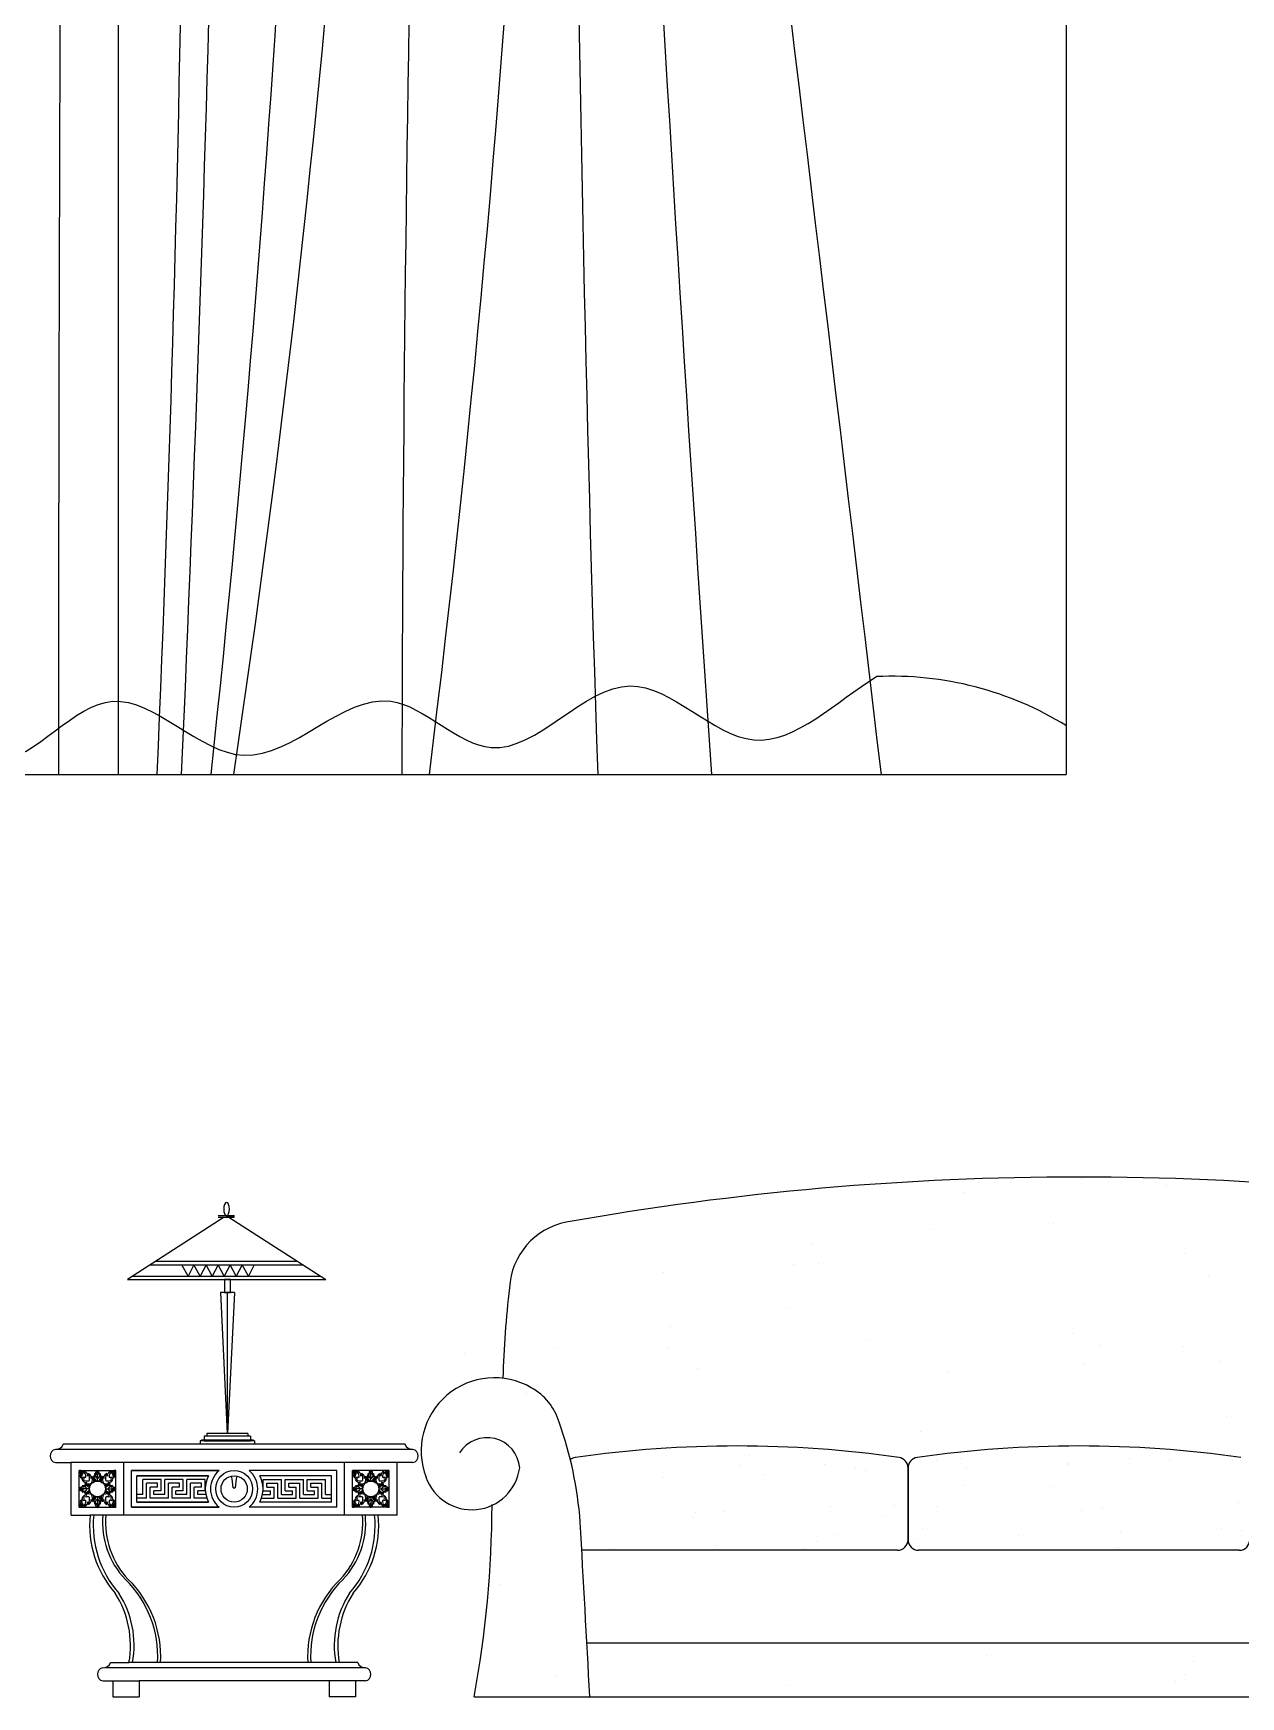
# Model space of a CAD drawing. Extents: x -42728 to 99010, y -18674 to 47645.
# Drawn here: x 69867 to 71073, y 33664 to 35324 of the extents above; entities that cross this region are included whole.
import ezdxf

# ---------------------------------------------------------------- set-up
doc = ezdxf.new("R2010")
doc.units = 0
doc.header["$LTSCALE"] = 100
doc.header["$MEASUREMENT"] = 0
doc.layers.get('0').update_dxf_attribs({"linetype": 'CONTINUOUS'})
for name, color, linetype in [('00-ELE', 2, 'CONTINUOUS'), ('1', 1, 'CONTINUOUS'), ('9', 9, 'CONTINUOUS'), ('LAYER1', 9, 'CONTINUOUS'), ('窗', 5, 'CONTINUOUS')]:
    doc.layers.add(name, color=color, linetype=linetype)

# ---------------------------------------------------------------- blocks, each defined once
blk = doc.blocks.new('A$C4197580F')
at = {"layer": '窗'}
for p in [(2078.3, 2214.2), (78.3, 0)]:
    blk.add_line(p, (2078.3, 0), dxfattribs=at)
at = {"layer": '窗', "color": 9}
blk.add_line((1131.3, 1828.4), (1131.3, 0), dxfattribs=at)
for centre, radius, start, end in [((46623.1, 1498.1), 45037.7, 179.10702, 181.90619), ((78240, 5264.7), 76696.9, 182.29009, 183.936068), ((-268144.4, -31921.6), 271918.2, 6.741728, 7.208747), ((-13911, 1909.5), 15471.5, 352.91033, 1.019), ((49809.2, -80.9), 48394.5, 177.53327, 179.90422), ((-12072.9, 1994.8), 13468.3, 351.48246, 359.76185), ((-16805.4, 1932.2), 18132.9, 353.88302, 359.87307), ((-42800.4, 1971.9), 44039.3, 357.43374, 359.84406), ((-31012.2, 1374), 32212, 357.55525, 0.82827), ((276169.5, -175.8), 275097.8, 179.583164, 179.963381), ((1904.2, -233.2), 331.3, 58.2852, 92.6789)]:
    blk.add_arc(centre, radius, start, end, dxfattribs=at)
blk.add_open_spline([(78.3, 0), (142.3, 29.9), (210.3, 61.7), (278.6, -17.7), (371.6, 120.8), (486.2, -58.8), (607.6, 126), (726.9, -54.5), (855.2, 130.5), (1002, -50.7), (1127, 127.1), (1261.3, -39.6), (1390.7, 123.7), (1516, -24), (1637.5, 145.6), (1766.6, -12.2), (1848.9, 73.7), (1888.7, 97.7)], degree=3, knots=[0, 0, 0, 0, 169.291272, 180.193349, 297.664623, 432.354539, 570.309681, 701.408893, 839.364035, 1010.096946, 1141.195985, 1282.988256, 1439.159239, 1549.580703, 1701.494917, 1836.184833, 1972.061389, 1972.061389, 1972.061389, 1972.061389], dxfattribs=at)
blk = doc.blocks.new('A$C266973EE')
at = {"layer": '00-ELE', "xscale": 0.5, "yscale": 0.5, "zscale": 0.5}
blk.add_blockref('A$C4197580F', (0, 0), dxfattribs=at)
blk = doc.blocks.new('*X1359')
at = {"color": 0}
for p, q in [((22088.7, 7568.3), (22088.7, 7568.3)), ((21479, 7530.3), (21479, 7530.3)), ((21864.4, 7542.9), (21864.4, 7542.9)), ((22249.7, 7555.5), (22249.7, 7555.5)), ((21800.9, 7471.1), (21800.9, 7471.1)), ((22035, 7484), (22035, 7484)), ((23052.6, 7470.1), (23052.6, 7470.1)), ((21574.6, 7442.8), (21574.6, 7442.8)), ((23018.8, 7433.3), (23018.8, 7433.3)), ((21540.9, 7406), (21540.9, 7406)), ((21587.9, 7406.8), (21587.9, 7406.8)), ((22285.2, 7425.5), (22285.2, 7425.5)), ((22784.1, 7410.6), (22784.1, 7410.6)), ((22845.2, 7405.7), (22845.2, 7405.7)), ((21293.7, 7390.8), (21293.7, 7390.8)), ((22330.3, 7383.9), (22330.3, 7383.9)), ((21534.1, 7322.4), (21534.1, 7322.4)), ((21307.4, 7286.7), (21307.4, 7286.7)), ((22456.7, 7285.8), (22456.7, 7285.8)), ((22842.1, 7298.4), (22842.1, 7298.4)), ((22858.9, 7301.6), (22858.9, 7301.6)), ((21087.1, 7245.2), (21087.1, 7245.2)), ((21300.6, 7248), (21300.6, 7248)), ((21686, 7260.6), (21686, 7260.6)), ((22071.4, 7273.2), (22071.4, 7273.2)), ((22125.8, 7251.5), (22125.8, 7251.5)), ((22283.3, 7249.1), (22283.3, 7249.1)), ((20915.3, 7235.4), (20915.3, 7235.4)), ((22092, 7214.7), (22092, 7214.7)), ((22351.7, 7221.3), (22351.7, 7221.3)), ((22836.4, 7234.2), (22836.4, 7234.2)), ((21358.4, 7206.9), (21358.4, 7206.9)), ((21836.7, 7199.5), (21836.7, 7199.5)), ((23037.7, 7184.2), (23037.7, 7184.2)), ((21033.3, 7160.9), (21033.3, 7160.9)), ((22365.4, 7117.2), (22365.4, 7117.2)), ((21782.4, 7087.6), (21782.4, 7087.6)), ((22590.7, 7107), (22590.7, 7107)), ((22677, 7060.2), (22677, 7060.2)), ((23027.1, 7057.2), (23027.1, 7057.2)), ((23194.3, 6832.1), (23194.3, 6832.1)), ((20982.8, 6797), (20982.8, 6797)), ((22422.5, 6682.9), (22422.5, 6682.9)), ((21907.6, 6661.1), (21907.6, 6661.1)), ((22301.3, 6650.3), (22301.3, 6650.3)), ((23092.6, 6645.7), (23092.6, 6645.7)), ((21088.2, 6622.4), (21088.2, 6622.4)), ((22267.6, 6613.4), (22267.6, 6613.4)), ((22284.4, 6626.3), (22284.4, 6626.3)), ((23011.9, 6633), (23011.9, 6633)), ((21534, 6605.7), (21534, 6605.7))]:
    blk.add_line(p, q, dxfattribs=at)
blk = doc.blocks.new('*X1358')
at = {"color": 0}
for p, q in [((21284.3, 7053.3), (21284.3, 7053.3)), ((22196.7, 7055.5), (22196.7, 7055.5)), ((21440.8, 7023.4), (21440.8, 7023.4)), ((21457.7, 7041.8), (21457.7, 7041.8)), ((21600.6, 7026), (21600.6, 7026)), ((21813, 7033.2), (21813, 7033.2)), ((21858.1, 7036.9), (21858.1, 7036.9)), ((22063, 7026.3), (22063, 7026.3)), ((22063.7, 7025.7), (22063.7, 7025.7)), ((22179.8, 7037), (22179.8, 7037)), ((22256.4, 7032), (22256.4, 7032)), ((22376.4, 7033.4), (22376.4, 7033.4)), ((22449.1, 7038.3), (22449.1, 7038.3)), ((22552, 7046.8), (22552, 7046.8)), ((22633.9, 7044.3), (22633.9, 7044.3)), ((22641.8, 7044.6), (22641.8, 7044.6)), ((22661.1, 7028.2), (22661.1, 7028.2)), ((22834.5, 7050.9), (22834.5, 7050.9)), ((22918.8, 7050.7), (22918.8, 7050.7)), ((21293, 7000.5), (21293, 7000.5)), ((21485.7, 7006.8), (21485.7, 7006.8)), ((21658.9, 7016.6), (21658.9, 7016.6)), ((21678.4, 7013.1), (21678.4, 7013.1)), ((21871, 7019.4), (21871, 7019.4)), ((22640.7, 6992.2), (22640.7, 6992.2)), ((23038.3, 6995.8), (23038.3, 6995.8)), ((21865, 6984.8), (21865, 6984.8)), ((22036.1, 6984.1), (22036.1, 6984.1)), ((22472.3, 6959.8), (22472.3, 6959.8)), ((22814.8, 6957.2), (22814.8, 6957.2)), ((21353.8, 6933.8), (21353.8, 6933.8)), ((21408.4, 6935.8), (21408.4, 6935.8)), ((21611.3, 6944.7), (21611.3, 6944.7)), ((21716.4, 6927.7), (21716.4, 6927.7)), ((21733.3, 6946.2), (21733.3, 6946.2)), ((21812.6, 6945.5), (21812.6, 6945.5)), ((22088.6, 6937.5), (22088.6, 6937.5)), ((22129.6, 6941.2), (22129.6, 6941.2)), ((22387.1, 6952.1), (22387.1, 6952.1)), ((22410.7, 6947.5), (22410.7, 6947.5)), ((22455.4, 6941.4), (22455.4, 6941.4)), ((22827.6, 6951.2), (22827.6, 6951.2)), ((22905.4, 6948.6), (22905.4, 6948.6)), ((21349.6, 6923.8), (21349.6, 6923.8)), ((21785.7, 6903.4), (21785.7, 6903.4)), ((22162.7, 6896.8), (22162.7, 6896.8)), ((22355.3, 6903.1), (22355.3, 6903.1)), ((22393.9, 6900), (22393.9, 6900)), ((22548, 6909.4), (22548, 6909.4)), ((22740.7, 6915.7), (22740.7, 6915.7)), ((22787.9, 6915), (22787.9, 6915)), ((22933.4, 6922), (22933.4, 6922)), ((21199.2, 6865.3), (21199.2, 6865.3)), ((21391.9, 6871.6), (21391.9, 6871.6)), ((21562.1, 6864.8), (21562.1, 6864.8)), ((21584.6, 6877.9), (21584.6, 6877.9)), ((21618.2, 6892.6), (21618.2, 6892.6)), ((21777.3, 6884.2), (21777.3, 6884.2)), ((21970, 6890.5), (21970, 6890.5)), ((22160.2, 6866.7), (22160.2, 6866.7)), ((22564.4, 6876.4), (22564.4, 6876.4)), ((22747.8, 6864.2), (22747.8, 6864.2)), ((22916.1, 6867.3), (22916.1, 6867.3))]:
    blk.add_line(p, q, dxfattribs=at)
blk = doc.blocks.new('A$C65A63FE2')
at = {"color": 1}
for p, q in [((184, 431.6), (0, 313)), ((203.1, 434.5), (172.5, 434.5)), ((172.5, 431.6), (203.1, 431.6)), ((188.4, 434.5), (203.2, 434.5)), ((192.9, 431.6), (376.9, 313)), ((203.1, 431.6), (203.1, 434.5)), ((54.5, 348.1), (322.4, 348.1)), ((9.8, 319.3), (367.1, 319.3)), ((43.3, 340.9), (333.6, 340.9)), ((0, 313), (376.9, 313)), ((203.2, 288.7), (176.7, 288.7)), ((176.7, 288.7), (189.6, 20.3)), ((190, 20.3), (190, 288.7)), ((203.2, 288.7), (190.4, 20.3)), ((145.9, 6.4), (138.2, 6.4)), ((138.2, 6.4), (138.2, 0)), ((140.7, 8.4), (140.7, 6.4)), ((140.7, 8.4), (238.8, 8.4)), ((145.9, 15.4), (145.9, 8.4)), ((234.1, 15.4), (145.9, 15.4)), ((145.9, 6.4), (234.1, 6.4)), ((150.9, 20.3), (150.9, 15.4)), ((229.1, 20.3), (150.9, 20.3)), ((229.1, 20.3), (229.1, 15.4)), ((234.1, 15.4), (234.1, 8.4)), ((241.7, 6.4), (234.1, 6.4)), ((238.8, 8.4), (238.8, 6.4)), ((238.8, 8.4), (238.8, 8.4)), ((241.7, 6.4), (241.7, 0))]:
    blk.add_line(p, q, dxfattribs=at)
blk.add_lwpolyline([(196.1, 313), (184.4, 313), (184.4, 288.7), (196.1, 288.7)], close=True, dxfattribs=at)
at = {"color": 1, "extrusion": (0, 0, -1)}
blk.add_ellipse((188.4, 447.1), major_axis=(0, -12.6), ratio=0.428964, dxfattribs=at)
at = {"layer": 'LAYER1', "color": 5}
for p, q in [((115.3, 319.3), (103.5, 340.9)), ((126.4, 340.9), (115.3, 319.3)), ((138.2, 319.3), (126.4, 340.9)), ((149.3, 340.9), (138.2, 319.3)), ((149.3, 340.9), (138.2, 319.3)), ((161.1, 319.3), (149.3, 340.9)), ((161.1, 319.3), (149.3, 340.9)), ((172.2, 340.9), (161.1, 319.3)), ((172.2, 340.9), (161.1, 319.3)), ((184, 319.3), (172.2, 340.9)), ((184, 319.3), (172.2, 340.9)), ((195.1, 340.9), (184, 319.3)), ((206.9, 319.3), (195.1, 340.9)), ((218, 340.9), (206.9, 319.3)), ((229.8, 319.3), (218, 340.9)), ((240.9, 340.9), (229.8, 319.3))]:
    blk.add_line(p, q, dxfattribs=at)
blk = doc.blocks.new('A$C1F4B1D5F')
at = {"color": 252}
for p, q in [((348.7, 470.1), (8.7, 470.1)), ((348.7, 445.1), (38.7, 445.1)), ((138.7, 345.1), (138.7, 445.1)), ((688, 470.1), (348.7, 470.1)), ((658.7, 445.1), (348.7, 445.1)), ((558.7, 345.1), (558.7, 445.1)), ((53.7, 430.1), (123.7, 430.1)), ((53.7, 360.1), (53.7, 430.1)), ((88.7, 410.1), (88.7, 430.1)), ((123.7, 360.1), (123.7, 430.1)), ((153.7, 360.1), (153.7, 430.1)), ((320.4, 430.1), (153.7, 430.1)), ((153.7, 430.1), (320.4, 430.1)), ((163.7, 370.1), (163.7, 420.1)), ((299.7, 420.1), (163.7, 420.1)), ((163.7, 420.1), (299.7, 420.1)), ((209.7, 412.9), (174.7, 412.9)), ((209.7, 412.9), (174.7, 412.9)), ((174.7, 384.4), (174.7, 412.9)), ((209.7, 391.5), (209.7, 412.9)), ((209.7, 391.5), (209.7, 412.9)), ((216.8, 384.4), (216.8, 412.9)), ((251.8, 412.9), (216.8, 412.9)), ((251.8, 412.9), (216.8, 412.9)), ((216.8, 384.4), (216.8, 412.9)), ((251.8, 391.5), (251.8, 412.9)), ((251.8, 391.5), (251.8, 412.9)), ((258.8, 384.4), (258.8, 412.9)), ((258.8, 384.4), (258.8, 412.9)), ((293.8, 412.9), (258.8, 412.9)), ((293.8, 412.9), (258.8, 412.9)), ((293.8, 391.5), (293.8, 412.9)), ((293.8, 391.5), (293.8, 412.9)), ((543.7, 430.1), (377, 430.1)), ((533.7, 420.1), (397.7, 420.1)), ((403.6, 391.5), (403.6, 412.9)), ((403.6, 412.9), (438.6, 412.9)), ((438.6, 384.4), (438.6, 412.9)), ((445.6, 412.9), (480.6, 412.9)), ((445.6, 391.5), (445.6, 412.9)), ((480.6, 384.4), (480.6, 412.9)), ((487.7, 412.9), (522.7, 412.9)), ((487.7, 391.5), (487.7, 412.9)), ((522.7, 384.4), (522.7, 412.9)), ((533.7, 370.1), (533.7, 420.1)), ((543.7, 360.1), (543.7, 430.1)), ((573.7, 360.1), (573.7, 430.1)), ((643.7, 430.1), (573.7, 430.1)), ((608.7, 410.1), (608.7, 430.1)), ((643.7, 360.1), (643.7, 430.1)), ((73.7, 395.1), (53.7, 395.1)), ((88.7, 380.1), (88.7, 360.1)), ((103.7, 395.1), (123.7, 395.1)), ((111.7, 384.4), (111.7, 391.5)), ((153.7, 384.4), (153.7, 391.5)), ((174.7, 384.4), (163.7, 384.4)), ((202.7, 405.8), (181.7, 405.8)), ((202.7, 405.8), (181.7, 405.8)), ((181.7, 377.2), (181.7, 405.8)), ((188.7, 377.2), (188.7, 398.6)), ((202.7, 398.6), (188.7, 398.6)), ((188.7, 377.2), (188.7, 398.6)), ((202.7, 398.6), (188.7, 398.6)), ((195.7, 384.4), (195.7, 391.5)), ((209.7, 391.5), (195.7, 391.5)), ((209.7, 391.5), (195.7, 391.5)), ((195.7, 384.4), (195.7, 391.5)), ((216.7, 384.4), (195.7, 384.4)), ((216.7, 384.4), (195.7, 384.4)), ((202.7, 398.6), (202.7, 405.8)), ((202.7, 398.6), (202.7, 405.8)), ((244.8, 405.8), (223.8, 405.8)), ((223.8, 377.2), (223.8, 405.8)), ((244.8, 405.8), (223.8, 405.8)), ((223.8, 377.2), (223.8, 405.8)), ((244.8, 398.6), (230.8, 398.6)), ((230.8, 377.2), (230.8, 398.6)), ((244.8, 398.6), (230.8, 398.6)), ((230.8, 377.2), (230.8, 398.6)), ((237.8, 384.4), (237.8, 391.5)), ((251.8, 391.5), (237.8, 391.5)), ((251.8, 391.5), (237.8, 391.5)), ((237.8, 384.4), (237.8, 391.5)), ((258.8, 384.4), (237.8, 384.4)), ((258.8, 384.4), (237.8, 384.4)), ((244.8, 398.6), (244.8, 405.8)), ((244.8, 398.6), (244.8, 405.8)), ((265.8, 377.2), (265.8, 405.8)), ((265.8, 377.2), (265.8, 405.8)), ((286.8, 405.8), (265.8, 405.8)), ((286.8, 405.8), (265.8, 405.8)), ((272.8, 377.2), (272.8, 398.6)), ((272.8, 377.2), (272.8, 398.6)), ((286.8, 398.6), (272.8, 398.6)), ((286.8, 398.6), (272.8, 398.6)), ((279.8, 384.4), (279.8, 391.5)), ((279.8, 384.4), (279.8, 391.5)), ((293.8, 391.5), (279.8, 391.5)), ((293.8, 391.5), (279.8, 391.5)), ((294.8, 384.4), (279.8, 384.4)), ((294.8, 384.4), (279.8, 384.4)), ((286.8, 398.6), (286.8, 405.8)), ((286.8, 398.6), (286.8, 405.8)), ((350.7, 396.8), (346.8, 396.8)), ((402.7, 384.4), (417.6, 384.4)), ((403.6, 391.5), (417.6, 391.5)), ((410.6, 405.8), (431.6, 405.8)), ((410.6, 398.6), (410.6, 405.8)), ((410.6, 398.6), (424.6, 398.6)), ((417.6, 384.4), (417.6, 391.5)), ((424.6, 377.2), (424.6, 398.6)), ((431.6, 377.2), (431.6, 405.8)), ((438.6, 384.4), (459.6, 384.4)), ((445.6, 391.5), (459.6, 391.5)), ((452.6, 405.8), (473.6, 405.8)), ((452.6, 398.6), (452.6, 405.8)), ((452.6, 398.6), (466.6, 398.6)), ((459.6, 384.4), (459.6, 391.5)), ((466.6, 377.2), (466.6, 398.6)), ((473.6, 377.2), (473.6, 405.8)), ((480.7, 384.4), (501.7, 384.4)), ((487.7, 391.5), (501.7, 391.5)), ((494.7, 398.6), (494.7, 405.8)), ((494.7, 405.8), (515.7, 405.8)), ((494.7, 398.6), (508.7, 398.6)), ((501.7, 384.4), (501.7, 391.5)), ((508.7, 377.2), (508.7, 398.6)), ((515.7, 377.2), (515.7, 405.8)), ((522.7, 384.4), (533.7, 384.4)), ((543.7, 384.4), (543.7, 391.5)), ((593.7, 395.1), (573.7, 395.1)), ((585.7, 384.4), (585.7, 391.5)), ((608.7, 380.1), (608.7, 360.1)), ((623.7, 395.1), (643.7, 395.1)), ((53.7, 360.1), (123.7, 360.1)), ((320.4, 360.1), (153.7, 360.1)), ((153.7, 360.1), (320.4, 360.1)), ((181.7, 377.2), (163.7, 377.2)), ((299.7, 370.1), (163.7, 370.1)), ((163.7, 370.1), (299.7, 370.1)), ((223.8, 377.2), (188.7, 377.2)), ((223.8, 377.2), (188.7, 377.2)), ((265.8, 377.2), (230.8, 377.2)), ((265.8, 377.2), (230.8, 377.2)), ((296.7, 377.2), (272.8, 377.2)), ((296.7, 377.2), (272.8, 377.2)), ((543.7, 360.1), (377, 360.1)), ((533.7, 370.1), (397.7, 370.1)), ((400.7, 377.2), (424.6, 377.2)), ((431.6, 377.2), (466.6, 377.2)), ((473.6, 377.2), (508.7, 377.2)), ((515.7, 377.2), (533.7, 377.2)), ((643.7, 360.1), (573.7, 360.1)), ((348.7, 345.1), (74.7, 345.1)), ((622.8, 345.1), (348.7, 345.1)), ((548.7, 65), (148.7, 65)), ((598, 55.1), (104.4, 55.1)), ((117.8, 30), (167.8, 30)), ((579.6, 30), (529.6, 30))]:
    blk.add_line(p, q, dxfattribs=at)
for centre, radius in [((348.7, 395.1), 35), ((348.7, 395.1), 25), ((88.7, 395.1), 15), ((608.7, 395.1), 15)]:
    blk.add_circle(centre, radius, dxfattribs=at)
for centre, radius, start, end in [((54.9, 421.1), 9.09, 20.598, 97.3622), ((62.7, 428.9), 9.09, 172.6378, 249.402), ((62.7, 432.2), 9.27, 206.1814, 257.3522), ((59.6, 405.4), 15, 90.1406, 106.8633), ((63.9, 423.5), 9.48, 203.5558, 271.853), ((51.6, 421.1), 9.27, 12.6478, 63.8186), ((65.3, 437.1), 19.8, 244.5722, 273.0654), ((64.8, 397.7), 16.3, 92.0657, 110.0602), ((67.6, 415.7), 8.8, 197.0197, 277.158), ((70.3, 437.5), 27.3, 248.4867, 275.422), ((78.4, 424.2), 15, 163.1367, 179.8594), ((60.3, 419.9), 9.48, 358.147, 66.4442), ((46.7, 418.4), 19.8, 356.9346, 25.4278), ((86.1, 419), 16.3, 159.9398, 177.9343), ((68.1, 416.2), 8.8, 352.842, 72.9803), ((46.3, 413.5), 27.3, 354.578, 21.5133), ((82.1, 414.7), 5.28, 126.7837, 175.8865), ((66.7, 413.3), 12.7, 331.4458, 13.9345), ((70, 411.2), 11.9, 345.3437, 40.6976), ((91.1, 416.6), 9.93, 162.4816, 226.9197), ((81, 416.1), 3.59, 34.8775, 79.65), ((96.3, 421.7), 14.8, 194.2296, 230.7004), ((89.7, 421.9), 6.95, 160.8608, 213.029), ((78, 417.6), 8.42, 27.0864, 52.3381), ((95.8, 425.2), 12.6, 193.885, 231.3411), ((91.2, 424.2), 6.36, 113.0153, 206.3907), ((94.2, 426.5), 7.14, 166.0434, 219.8659), ((86.2, 424.2), 6.36, 333.6093, 66.9847), ((83.2, 426.5), 7.14, 320.1341, 13.9566), ((81.7, 425.2), 12.6, 308.6589, 346.115), ((81.2, 421.7), 14.8, 309.2996, 345.7704), ((99.4, 417.6), 8.42, 127.6619, 152.9136), ((86.4, 416.6), 9.93, 313.0803, 17.5184), ((87.7, 421.9), 6.95, 326.971, 19.1392), ((96.5, 416.1), 3.59, 100.35, 145.1225), ((107.5, 411.2), 11.9, 139.3024, 194.6563), ((110.8, 413.3), 12.7, 166.0655, 208.5542), ((95.3, 414.7), 5.28, 4.1135, 53.2163), ((109.3, 416.2), 8.8, 107.0197, 187.158), ((131.1, 413.5), 27.3, 158.4867, 185.422), ((107.2, 437.5), 27.3, 264.578, 291.5133), ((91.4, 419), 16.3, 2.0657, 20.0602), ((117.2, 419.9), 9.48, 113.5558, 181.853), ((109.8, 415.7), 8.8, 262.842, 342.9803), ((130.8, 418.4), 19.8, 154.5722, 183.0654), ((112.1, 437.1), 19.8, 266.9346, 295.4278), ((113.5, 423.5), 9.48, 268.147, 336.4442), ((112.6, 397.7), 16.3, 69.9398, 87.9343), ((99, 424.2), 15, 0.1406, 16.8633), ((122.6, 421.1), 9.09, 82.6378, 159.402), ((125.8, 421.1), 9.27, 116.1814, 167.3522), ((114.7, 432.2), 9.27, 282.6478, 333.8186), ((114.7, 428.9), 9.09, 290.598, 7.3622), ((117.9, 405.4), 15, 73.1367, 89.8594), ((348.7, 395.1), 55, 152.9643, 207.0357), ((348.7, 395.1), 55, 152.9643, 207.0357), ((348.7, 395.1), 45, 128.9424, 231.0576), ((348.7, 395.1), 45, 128.9424, 231.0576), ((247.1, 394.3), 99.7, 1.4421, 14.6529), ((450.4, 394.3), 99.7, 165.3471, 178.5579), ((348.7, 395.1), 45, 308.9424, 51.0576), ((348.7, 395.1), 55, 332.9643, 27.0357), ((582.7, 428.9), 9.09, 172.6378, 249.402), ((574.9, 421.1), 9.09, 20.598, 97.3622), ((582.7, 432.2), 9.27, 206.1814, 257.3522), ((579.6, 405.4), 15, 90.1406, 106.8633), ((583.9, 423.5), 9.48, 203.5558, 271.853), ((571.6, 421.1), 9.27, 12.6478, 63.8186), ((585.3, 437.1), 19.8, 244.5722, 273.0654), ((584.8, 397.7), 16.3, 92.0657, 110.0602), ((587.6, 415.7), 8.8, 197.0197, 277.158), ((590.3, 437.5), 27.3, 248.4867, 275.422), ((598.4, 424.2), 15, 163.1367, 179.8594), ((580.3, 419.9), 9.48, 358.147, 66.4442), ((566.7, 418.4), 19.8, 356.9346, 25.4278), ((606.1, 419), 16.3, 159.9398, 177.9343), ((588.1, 416.2), 8.8, 352.842, 72.9803), ((566.3, 413.5), 27.3, 354.578, 21.5133), ((602.1, 414.7), 5.28, 126.7837, 175.8865), ((586.7, 413.3), 12.7, 331.4458, 13.9345), ((590, 411.2), 11.9, 345.3437, 40.6976), ((611.1, 416.6), 9.93, 162.4816, 226.9197), ((601, 416.1), 3.59, 34.8775, 79.65), ((616.3, 421.7), 14.8, 194.2296, 230.7004), ((609.7, 421.9), 6.95, 160.8608, 213.029), ((598, 417.6), 8.42, 27.0864, 52.3381), ((615.8, 425.2), 12.6, 193.885, 231.3411), ((611.2, 424.2), 6.36, 113.0153, 206.3907), ((614.2, 426.5), 7.14, 166.0434, 219.8659), ((606.2, 424.2), 6.36, 333.6093, 66.9847), ((603.2, 426.5), 7.14, 320.1341, 13.9566), ((601.7, 425.2), 12.6, 308.6589, 346.115), ((601.2, 421.7), 14.8, 309.2996, 345.7704), ((619.4, 417.6), 8.42, 127.6619, 152.9136), ((606.4, 416.6), 9.93, 313.0803, 17.5184), ((607.7, 421.9), 6.95, 326.971, 19.1392), ((616.5, 416.1), 3.59, 100.35, 145.1225), ((627.5, 411.2), 11.9, 139.3024, 194.6563), ((630.8, 413.3), 12.7, 166.0655, 208.5542), ((615.3, 414.7), 5.28, 4.1135, 53.2163), ((629.3, 416.2), 8.8, 107.0197, 187.158), ((651.1, 413.5), 27.3, 158.4867, 185.422), ((627.2, 437.5), 27.3, 264.578, 291.5133), ((611.4, 419), 16.3, 2.0657, 20.0602), ((637.2, 419.9), 9.48, 113.5558, 181.853), ((629.8, 415.7), 8.8, 262.842, 342.9803), ((650.8, 418.4), 19.8, 154.5722, 183.0654), ((632.1, 437.1), 19.8, 266.9346, 295.4278), ((633.5, 423.5), 9.48, 268.147, 336.4442), ((632.6, 397.7), 16.3, 69.9398, 87.9343), ((619, 424.2), 15, 0.1406, 16.8633), ((642.6, 421.1), 9.09, 82.6378, 159.402), ((645.8, 421.1), 9.27, 116.1814, 167.3522), ((634.7, 432.2), 9.27, 282.6478, 333.8186), ((634.7, 428.9), 9.09, 290.598, 7.3622), ((637.9, 405.4), 15, 73.1367, 89.8594), ((59.6, 392.6), 6.36, 63.6093, 156.9847), ((59.6, 397.6), 6.36, 203.0153, 296.3907), ((57.3, 389.6), 7.14, 50.1341, 103.9566), ((57.3, 400.5), 7.14, 256.0434, 309.8659), ((67.6, 374.5), 8.8, 82.842, 162.9803), ((61.9, 394.1), 6.95, 56.971, 109.1392), ((66.2, 405.8), 8.42, 217.6619, 242.9136), ((66.2, 384.4), 8.42, 117.0864, 142.3381), ((61.9, 396.1), 6.95, 250.8608, 303.029), ((70.3, 352.7), 27.3, 84.578, 111.5133), ((58.6, 388), 12.6, 38.6589, 76.115), ((58.6, 402.1), 12.6, 283.885, 321.3411), ((67.1, 392.7), 9.93, 43.0803, 107.5184), ((67.7, 402.8), 3.59, 190.35, 235.1225), ((67.1, 397.4), 9.93, 252.4816, 316.9197), ((67.7, 387.3), 3.59, 124.8775, 169.65), ((69.1, 401.7), 5.28, 94.1135, 143.2163), ((72.6, 413.8), 11.9, 229.3024, 284.6563), ((72.6, 376.3), 11.9, 75.3437, 130.6976), ((69.1, 388.5), 5.28, 216.7837, 265.8865), ((62.1, 387.5), 14.8, 39.2996, 75.7704), ((62.1, 402.6), 14.8, 284.2296, 320.7004), ((70.5, 417.1), 12.7, 256.0655, 298.5542), ((70.5, 373), 12.7, 61.4458, 103.9345), ((66.7, 376.8), 12.7, 346.0655, 28.5542), ((70, 378.9), 11.9, 319.3024, 14.6563), ((91.1, 373.5), 9.93, 133.0803, 197.5184), ((96.3, 368.5), 14.8, 129.2996, 165.7704), ((81.2, 368.5), 14.8, 14.2296, 50.7004), ((86.4, 373.5), 9.93, 342.4816, 46.9197), ((107.5, 378.9), 11.9, 165.3437, 220.6976), ((110.8, 376.8), 12.7, 151.4458, 193.9345), ((107, 417.1), 12.7, 241.4458, 283.9345), ((107, 373), 12.7, 76.0655, 118.5542), ((104.8, 413.8), 11.9, 255.3437, 310.6976), ((104.8, 376.3), 11.9, 49.3024, 104.6563), ((110.3, 392.7), 9.93, 72.4816, 136.9197), ((110.3, 397.4), 9.93, 223.0803, 287.5184), ((115.3, 387.5), 14.8, 104.2296, 140.7004), ((115.3, 402.6), 14.8, 219.2996, 255.7704), ((107.2, 352.7), 27.3, 68.4867, 95.422), ((108.4, 401.7), 5.28, 36.7837, 85.8865), ((108.4, 388.5), 5.28, 274.1135, 323.2163), ((109.8, 374.5), 8.8, 17.0197, 97.158), ((118.8, 388), 12.6, 103.885, 141.3411), ((118.8, 402.1), 12.6, 218.6589, 256.115), ((109.8, 402.8), 3.59, 304.8775, 349.65), ((115.6, 394.1), 6.95, 70.8608, 123.029), ((115.6, 396.1), 6.95, 236.971, 289.1392), ((109.8, 387.3), 3.59, 10.35, 55.1225), ((111.2, 405.8), 8.42, 297.0864, 322.3381), ((117.9, 392.6), 6.36, 23.0153, 116.3907), ((117.9, 397.6), 6.36, 243.6093, 336.9847), ((111.2, 384.4), 8.42, 37.6619, 62.9136), ((120.2, 389.6), 7.14, 76.0434, 129.8659), ((120.2, 400.5), 7.14, 230.1341, 283.9566), ((579.6, 392.6), 6.36, 63.6093, 156.9847), ((579.6, 397.6), 6.36, 203.0153, 296.3907), ((577.3, 389.6), 7.14, 50.1341, 103.9566), ((577.3, 400.5), 7.14, 256.0434, 309.8659), ((587.6, 374.5), 8.8, 82.842, 162.9803), ((581.9, 394.1), 6.95, 56.971, 109.1392), ((586.2, 405.8), 8.42, 217.6619, 242.9136), ((586.2, 384.4), 8.42, 117.0864, 142.3381), ((581.9, 396.1), 6.95, 250.8608, 303.029), ((590.3, 352.7), 27.3, 84.578, 111.5133), ((578.6, 388), 12.6, 38.6589, 76.115), ((578.6, 402.1), 12.6, 283.885, 321.3411), ((587.1, 392.7), 9.93, 43.0803, 107.5184), ((587.7, 402.8), 3.59, 190.35, 235.1225), ((587.1, 397.4), 9.93, 252.4816, 316.9197), ((587.7, 387.3), 3.59, 124.8775, 169.65), ((589.1, 401.7), 5.28, 94.1135, 143.2163), ((592.6, 413.8), 11.9, 229.3024, 284.6563), ((592.6, 376.3), 11.9, 75.3437, 130.6976), ((589.1, 388.5), 5.28, 216.7837, 265.8865), ((582.1, 387.5), 14.8, 39.2996, 75.7704), ((582.1, 402.6), 14.8, 284.2296, 320.7004), ((590.5, 417.1), 12.7, 256.0655, 298.5542), ((590.5, 373), 12.7, 61.4458, 103.9345), ((586.7, 376.8), 12.7, 346.0655, 28.5542), ((590, 378.9), 11.9, 319.3024, 14.6563), ((611.1, 373.5), 9.93, 133.0803, 197.5184), ((616.3, 368.5), 14.8, 129.2996, 165.7704), ((601.2, 368.5), 14.8, 14.2296, 50.7004), ((606.4, 373.5), 9.93, 342.4816, 46.9197), ((627.5, 378.9), 11.9, 165.3437, 220.6976), ((630.8, 376.8), 12.7, 151.4458, 193.9345), ((627, 417.1), 12.7, 241.4458, 283.9345), ((627, 373), 12.7, 76.0655, 118.5542), ((624.8, 413.8), 11.9, 255.3437, 310.6976), ((624.8, 376.3), 11.9, 49.3024, 104.6563), ((630.3, 392.7), 9.93, 72.4816, 136.9197), ((630.3, 397.4), 9.93, 223.0803, 287.5184), ((635.3, 387.5), 14.8, 104.2296, 140.7004), ((635.3, 402.6), 14.8, 219.2996, 255.7704), ((627.2, 352.7), 27.3, 68.4867, 95.422), ((628.4, 401.7), 5.28, 36.7837, 85.8865), ((628.4, 388.5), 5.28, 274.1135, 323.2163), ((629.8, 374.5), 8.8, 17.0197, 97.158), ((638.8, 388), 12.6, 103.885, 141.3411), ((638.8, 402.1), 12.6, 218.6589, 256.115), ((629.8, 402.8), 3.59, 304.8775, 349.65), ((635.6, 394.1), 6.95, 70.8608, 123.029), ((635.6, 396.1), 6.95, 236.971, 289.1392), ((629.8, 387.3), 3.59, 10.35, 55.1225), ((631.2, 405.8), 8.42, 297.0864, 322.3381), ((637.9, 392.6), 6.36, 23.0153, 116.3907), ((637.9, 397.6), 6.36, 243.6093, 336.9847), ((631.2, 384.4), 8.42, 37.6619, 62.9136), ((640.2, 389.6), 7.14, 76.0434, 129.8659), ((640.2, 400.5), 7.14, 230.1341, 283.9566), ((62.7, 361.2), 9.09, 110.598, 187.3622), ((54.9, 369.1), 9.09, 262.6378, 339.402), ((62.7, 358), 9.27, 102.6478, 153.8186), ((63.9, 366.6), 9.48, 88.147, 156.4442), ((59.6, 384.7), 15, 253.1367, 269.8594), ((51.6, 369.1), 9.27, 296.1814, 347.3522), ((65.3, 353), 19.8, 86.9346, 115.4278), ((64.8, 392.4), 16.3, 249.9398, 267.9343), ((78.4, 365.9), 15, 180.1406, 196.8633), ((60.3, 370.3), 9.48, 293.5558, 1.853), ((46.7, 371.7), 19.8, 334.5722, 3.0654), ((86.1, 371.2), 16.3, 182.0657, 200.0602), ((68.1, 374), 8.8, 287.0197, 7.158), ((46.3, 376.6), 27.3, 338.4867, 5.422), ((82.1, 375.4), 5.28, 184.1135, 233.2163), ((81, 374), 3.59, 280.35, 325.1225), ((89.7, 368.2), 6.95, 146.971, 199.1392), ((78, 372.6), 8.42, 307.6619, 332.9136), ((95.8, 365), 12.6, 128.6589, 166.115), ((91.2, 365.9), 6.36, 153.6093, 246.9847), ((94.2, 363.6), 7.14, 140.1341, 193.9566), ((86.2, 365.9), 6.36, 293.0153, 26.3907), ((83.2, 363.6), 7.14, 346.0434, 39.8659), ((81.7, 365), 12.6, 13.885, 51.3411), ((99.4, 372.6), 8.42, 207.0864, 232.3381), ((96.5, 374), 3.59, 214.8775, 259.65), ((87.7, 368.2), 6.95, 340.8608, 33.029), ((95.3, 375.4), 5.28, 306.7837, 355.8865), ((109.3, 374), 8.8, 172.842, 252.9803), ((131.1, 376.6), 27.3, 174.578, 201.5133), ((91.4, 371.2), 16.3, 339.9398, 357.9343), ((117.2, 370.3), 9.48, 178.147, 246.4442), ((112.1, 353), 19.8, 64.5722, 93.0654), ((130.8, 371.7), 19.8, 176.9346, 205.4278), ((112.6, 392.4), 16.3, 272.0657, 290.0602), ((113.5, 366.6), 9.48, 23.5558, 91.853), ((99, 365.9), 15, 343.1367, 359.8594), ((122.6, 369.1), 9.09, 200.598, 277.3622), ((125.8, 369.1), 9.27, 192.6478, 243.8186), ((114.7, 358), 9.27, 26.1814, 77.3522), ((117.9, 384.7), 15, 270.1406, 286.8633), ((114.7, 361.2), 9.09, 352.6378, 69.402), ((582.7, 361.2), 9.09, 110.598, 187.3622), ((574.9, 369.1), 9.09, 262.6378, 339.402), ((582.7, 358), 9.27, 102.6478, 153.8186), ((583.9, 366.6), 9.48, 88.147, 156.4442), ((579.6, 384.7), 15, 253.1367, 269.8594), ((571.6, 369.1), 9.27, 296.1814, 347.3522), ((585.3, 353), 19.8, 86.9346, 115.4278), ((584.8, 392.4), 16.3, 249.9398, 267.9343), ((598.4, 365.9), 15, 180.1406, 196.8633), ((580.3, 370.3), 9.48, 293.5558, 1.853), ((566.7, 371.7), 19.8, 334.5722, 3.0654), ((606.1, 371.2), 16.3, 182.0657, 200.0602), ((588.1, 374), 8.8, 287.0197, 7.158), ((566.3, 376.6), 27.3, 338.4867, 5.422), ((602.1, 375.4), 5.28, 184.1135, 233.2163), ((601, 374), 3.59, 280.35, 325.1225), ((609.7, 368.2), 6.95, 146.971, 199.1392), ((598, 372.6), 8.42, 307.6619, 332.9136), ((615.8, 365), 12.6, 128.6589, 166.115), ((611.2, 365.9), 6.36, 153.6093, 246.9847), ((614.2, 363.6), 7.14, 140.1341, 193.9566), ((606.2, 365.9), 6.36, 293.0153, 26.3907), ((603.2, 363.6), 7.14, 346.0434, 39.8659), ((601.7, 365), 12.6, 13.885, 51.3411), ((619.4, 372.6), 8.42, 207.0864, 232.3381), ((616.5, 374), 3.59, 214.8775, 259.65), ((607.7, 368.2), 6.95, 340.8608, 33.029), ((615.3, 375.4), 5.28, 306.7837, 355.8865), ((629.3, 374), 8.8, 172.842, 252.9803), ((651.1, 376.6), 27.3, 174.578, 201.5133), ((611.4, 371.2), 16.3, 339.9398, 357.9343), ((637.2, 370.3), 9.48, 178.147, 246.4442), ((632.1, 353), 19.8, 64.5722, 93.0654), ((650.8, 371.7), 19.8, 176.9346, 205.4278), ((632.6, 392.4), 16.3, 272.0657, 290.0602), ((633.5, 366.6), 9.48, 23.5558, 91.853), ((619, 365.9), 15, 343.1367, 359.8594), ((642.6, 369.1), 9.09, 200.598, 277.3622), ((645.8, 369.1), 9.27, 192.6478, 243.8186), ((634.7, 358), 9.27, 26.1814, 77.3522), ((637.9, 384.7), 15, 270.1406, 286.8633), ((634.7, 361.2), 9.09, 352.6378, 69.402), ((275.2, 325.9), 194.6, 174.3499, 221.475), ((255.6, 331.2), 157.1, 174.9206, 223.5374), ((261.2, 331.2), 157.1, 174.9206, 223.5374), ((436.3, 331.2), 157.1, 316.4626, 5.0794), ((441.8, 331.2), 157.1, 316.4626, 5.0794), ((422.3, 325.9), 194.6, 318.525, 5.6501), ((-0.9, 76.7), 204.3, 356.7298, 45.7245), ((4.7, 76.7), 204.3, 356.7298, 45.7245), ((692.8, 76.7), 204.3, 134.2755, 183.2702), ((698.4, 76.7), 204.3, 134.2755, 183.2702), ((-27.2, 97.3), 185.6, 349.967, 32.4814), ((724.7, 97.3), 185.6, 147.5186, 190.033)]:
    blk.add_arc(centre, radius, start, end, dxfattribs=at)
at = {"layer": '1', "color": 2}
for p, q in [((348.7, 480), (23.7, 480)), ((673.7, 480), (348.7, 480)), ((8.7, 445.1), (38.7, 445.1)), ((38.7, 345.1), (38.7, 445.1)), ((688.7, 445.1), (658.7, 445.1)), ((658.7, 345.1), (658.7, 445.1)), ((38.7, 345.1), (74.7, 345.1)), ((658.7, 345.1), (622.8, 345.1)), ((113.7, 65), (148.7, 65)), ((583.7, 65), (548.7, 65)), ((99, 30), (117.8, 30)), ((117.8, 30), (117.8, 0)), ((167.8, 30), (167.8, 0)), ((348.7, 30), (167.8, 30)), ((529.6, 30), (348.7, 30)), ((529.6, 30), (529.6, 0)), ((579.6, 30), (579.6, 0)), ((598.4, 30), (579.6, 30)), ((117.8, 0), (167.8, 0)), ((579.6, 0), (529.6, 0)), ((805.1, 0), (3098.1, 0))]:
    blk.add_line(p, q, dxfattribs=at)
at = {"layer": '1'}
for p, q in [((1630.5, 434.9), (1630.5, 298.4)), ((1630.5, 298.4), (1630.5, 434.9)), ((1630.5, 298.4), (1630.5, 434.9)), ((1610.5, 278.4), (1008.9, 278.4)), ((2260.5, 278.4), (1650.5, 278.4)), ((1019.7, 102.2), (2883.5, 102.2))]:
    blk.add_line(p, q, dxfattribs=at)
at = {"layer": '1', "color": 2}
for centre, radius, start, end in [((1955.5, -4594.7), 5582.7, 79.9418, 100.0582), ((1006.8, 770.1), 134.7, 101.2413, 176.8365), ((2690, 561.4), 1830.5, 173.2203, 178.6227), ((843.7, 467.1), 139.3, 59.7582, 200.9589), ((9.4, 485.3), 15.3, 267.4382, 339.5822), ((688, 485.3), 15.3, 200.4178, 272.5618), ((829.8, 430.1), 62.3, 4.65, 147.6732), ((11.5, 457.6), 12.8, 102.6804, 257.3196), ((685.9, 457.6), 12.8, 282.6804, 77.3196), ((800.6, 447.5), 92.1, 199.1636, 352.2798), ((-1180, 370.2), 2019.2, 349.4363, 359.8603), ((268.3, 325.9), 194.6, 174.3499, 221.475), ((429.1, 325.9), 194.6, 318.525, 5.6501), ((-34.1, 97.3), 185.6, 349.967, 32.4814), ((731.5, 97.3), 185.6, 147.5186, 190.033), ((99.4, 70.3), 15.3, 267.4382, 339.5822), ((598, 70.3), 15.3, 200.4178, 272.5618), ((101.5, 42.6), 12.8, 102.6804, 257.3196), ((595.9, 42.6), 12.8, 282.6804, 77.3196)]:
    blk.add_arc(centre, radius, start, end, dxfattribs=at)
at = {"layer": '1'}
for centre, radius, start, end in [((860.8, 490.3), 110.7, 16.5207, 61.3728), ((286.2, 279), 722.7, 4.2109, 19.6282), ((1305.5, -1691.5), 2168.2, 81.8377, 98.1623), ((1955.5, -1691.5), 2168.2, 81.8377, 98.1623), ((1000.5, 434.9), 20, 98.1623, 127.8864), ((1610.5, 434.9), 20, 0, 81.8377), ((1650.5, 434.9), 20, 98.1623, 180), ((1650.5, 434.9), 20, 98.1623, 180), ((-168708.2, -9136.7), 169979.1, 3.081318, 3.193338), ((1610.5, 298.4), 20, 270, 0), ((1650.5, 298.4), 20, 180, 270), ((1650.5, 298.4), 20, 180, 270), ((2260.5, 298.4), 20, 270, 0)]:
    blk.add_arc(centre, radius, start, end, dxfattribs=at)
for name, p in [('A$C65A63FE2', (145.9, 480)), ('*X1358', (-20128.5, -6583.6))]:
    blk.add_blockref(name, p, dxfattribs=at)
at = {"layer": '9'}
blk.add_blockref('*X1359', (-20128.5, -6583.6), dxfattribs=at)

msp = doc.modelspace()

# ---------------------------------------------------------------- block references
at = {"xscale": 2, "yscale": 2, "zscale": 2}
msp.add_blockref('A$C266973EE', (68820.17669, 34584.22731), dxfattribs=at)
at = {"layer": '00-ELE', "xscale": 0.5249999999941792, "yscale": 0.5250000000014552, "zscale": 0.5249999999999999}
msp.add_blockref('A$C1F4B1D5F', (69884.39575, 33663.84181), dxfattribs=at)

doc.saveas('drawing.dxf')
